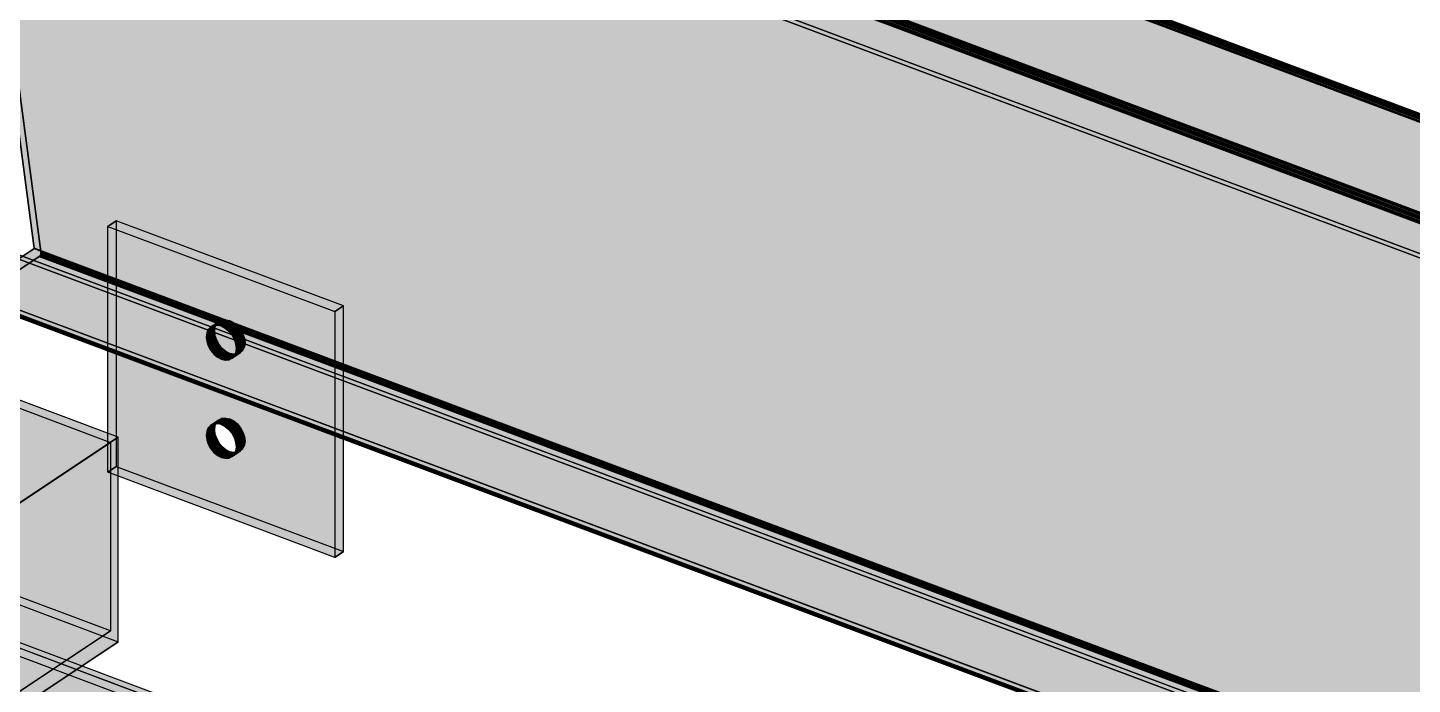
# Model space of a CAD drawing. Header units: millimetres. Extents: x 50 to 612415, y 2 to 4150.
# Drawn here: x 506488.6 to 506879.4, y 3214.9 to 3400.5 of the extents above; entities that cross this region are included whole.
import ezdxf

# ---------------------------------------------------------------- set-up
doc = ezdxf.new("R2010")
doc.units = ezdxf.units.MM
doc.layers.add('HATCH', color=8, linetype='Continuous', lineweight=9)
doc.layers.add('OUTLINE', color=7, linetype='Continuous', lineweight=25)

msp = doc.modelspace()

# ---------------------------------------------------------------- hatches: boundary and pattern name
at = {"layer": 'HATCH', "true_color": 0x617c87}
for points in [[(506463.463, 3532.508), (506437.09, 3514.926), (508531.174, 2729.645), (508557.547, 2747.227)], [(506438.529, 3512.651), (506464.901, 3530.233), (508556.108, 2746.03), (508529.735, 2728.448)], [(506465.121, 3530.022), (506490.45, 3338.131), (508395.612, 2623.695), (508556.01, 2745.938)], [(506492.302, 3337.242), (506466.973, 3529.133), (508555.973, 2745.758), (508395.575, 2623.515)], [(506438.501, 3512.555), (506438.499, 3512.581), (508529.661, 2728.395), (508529.64, 2728.379)], [(506438.516, 3512.639), (506438.529, 3512.651), (508529.735, 2728.448), (508529.72, 2728.438)], [(506445.4, 3498.899), (506446.603, 3499.701), (508521.501, 2721.614), (508520.298, 2720.812)], [(506155.161, 3349.271), (508203.162, 2581.27), (508180.708, 2566.301), (506132.707, 3334.302)], [(506156.764, 3350.34), (508204.765, 2582.34), (508203.162, 2581.27), (506155.161, 3349.271)], [(508203.162, 2578.955), (506155.161, 3346.956), (506132.707, 3331.987), (508180.708, 2563.986)], [(506459.211, 3346.347), (506458.008, 3345.545), (508389.006, 2621.421), (508390.209, 2622.223)], [(506490.422, 3338.039), (506472.242, 3325.918), (508377.338, 2611.507), (508395.518, 2623.628)], [(506490.434, 3338.05), (506490.422, 3338.039), (508395.518, 2623.628), (508395.533, 2623.638)], [(506473.681, 3323.643), (506491.861, 3335.763), (508394.079, 2622.431), (508375.899, 2610.311)], [(506491.861, 3335.763), (506492.057, 3335.944), (508394.32, 2622.595), (508394.079, 2622.431)]]:
    msp.add_hatch(color=145, dxfattribs=at).paths.add_polyline_path(points)
at = {"layer": 'HATCH', "true_color": 0x607b86}
for points in [[(506463.733, 3532.626), (506463.463, 3532.508), (508557.547, 2747.227), (508557.762, 2747.365)], [(506464.901, 3530.233), (506464.918, 3530.24), (508556.122, 2746.039), (508556.108, 2746.03)], [(506465.115, 3530.051), (506465.121, 3530.022), (508556.01, 2745.938), (508556.034, 2745.956)], [(506490.45, 3338.131), (506465.121, 3530.022), (506465.154, 3532.185)], [(506465.154, 3532.185), (506465.528, 3531.866), (506492.327, 3336.849)], [(506490.45, 3338.131), (506465.154, 3532.185), (506492.327, 3336.849)], [(506465.528, 3531.866), (506465.884, 3531.482), (506492.327, 3336.849)], [(506465.884, 3531.482), (506466.208, 3531.048), (506492.327, 3336.849)], [(506466.208, 3531.048), (506466.487, 3530.579), (506492.327, 3336.849)], [(506466.487, 3530.579), (506466.713, 3530.092), (506492.327, 3336.849)], [(506466.713, 3530.092), (506466.877, 3529.604), (506492.327, 3336.849)], [(506466.877, 3529.604), (506466.973, 3529.133), (506492.327, 3336.849)], [(506466.973, 3529.133), (506466.877, 3529.604), (508556.353, 2746.051), (508555.973, 2745.758)], [(506466.973, 3529.133), (506492.302, 3337.242), (506492.327, 3336.849)], [(506438.507, 3512.528), (506438.501, 3512.555), (508529.64, 2728.379), (508529.618, 2728.362)], [(506472.242, 3325.918), (506490.422, 3338.039), (506492.327, 3336.849)], [(506490.422, 3338.039), (506490.434, 3338.05), (506492.327, 3336.849)], [(506490.434, 3338.05), (506490.444, 3338.065), (506492.327, 3336.849)], [(506490.444, 3338.065), (506490.449, 3338.084), (506492.327, 3336.849)], [(506490.449, 3338.084), (506490.451, 3338.107), (506492.327, 3336.849)], [(506490.451, 3338.107), (506490.45, 3338.131), (506492.327, 3336.849)], [(506472.242, 3325.918), (506492.327, 3336.849), (506473.681, 3323.643)], [(506492.327, 3336.849), (506492.293, 3336.495), (506473.681, 3323.643)], [(506492.293, 3336.495), (506492.203, 3336.19), (506473.681, 3323.643)], [(506492.203, 3336.19), (506492.057, 3335.944), (506473.681, 3323.643)], [(506492.057, 3335.944), (506491.861, 3335.763), (506473.681, 3323.643)], [(506472.242, 3325.918), (506472.226, 3325.911), (508377.325, 2611.499), (508377.338, 2611.507)], [(506473.435, 3323.531), (506473.681, 3323.643), (508375.899, 2610.311), (508375.699, 2610.182)]]:
    msp.add_hatch(color=155, dxfattribs=at).paths.add_polyline_path(points)
at = {"layer": 'HATCH', "true_color": 0x5f7984}
for points in [[(506464.05, 3532.652), (506463.733, 3532.626), (508557.762, 2747.365), (508557.914, 2747.453)], [(506464.918, 3530.24), (506464.938, 3530.242), (508556.131, 2746.044), (508556.122, 2746.039)]]:
    msp.add_hatch(color=155, dxfattribs=at).paths.add_polyline_path(points)
at = {"layer": 'HATCH', "true_color": 0x5d7782}
for points in [[(506464.401, 3532.585), (506464.05, 3532.652), (508557.914, 2747.453), (508557.997, 2747.486)], [(506464.938, 3530.242), (506464.96, 3530.237), (508556.136, 2746.046), (508556.131, 2746.044)], [(506465.091, 3530.112), (506465.105, 3530.081), (508556.057, 2745.975), (508556.078, 2745.992)], [(506466.713, 3530.092), (506466.487, 3530.579), (508557.062, 2746.614), (508556.72, 2746.339)]]:
    msp.add_hatch(color=155, dxfattribs=at).paths.add_polyline_path(points)
at = {"layer": 'HATCH', "true_color": 0x5c7580}
for points in [[(506464.773, 3532.427), (506464.401, 3532.585), (508557.997, 2747.486), (508558.009, 2747.464)], [(506465.073, 3530.141), (506465.091, 3530.112), (508556.078, 2745.992), (508556.097, 2746.007)], [(506466.487, 3530.579), (506466.208, 3531.048), (508557.365, 2746.864), (508557.062, 2746.614)], [(506438.544, 3512.445), (506438.529, 3512.473), (508529.577, 2728.329), (508529.559, 2728.315)], [(506472.189, 3325.912), (506472.168, 3325.919), (508377.309, 2611.492), (508377.311, 2611.491)], [(506472.497, 3323.661), (506472.834, 3323.54), (508375.463, 2610.054), (508375.433, 2610.06)]]:
    msp.add_hatch(color=147, dxfattribs=at).paths.add_polyline_path(points)
at = {"layer": 'HATCH', "true_color": 0x59727d}
for points in [[(506465.154, 3532.185), (506464.773, 3532.427), (508558.009, 2747.464), (508557.948, 2747.387)], [(506464.983, 3530.227), (506465.007, 3530.212), (508556.133, 2746.04), (508556.137, 2746.045)]]:
    msp.add_hatch(color=147, dxfattribs=at).paths.add_polyline_path(points)
at = {"layer": 'HATCH', "true_color": 0x5b7580}
msp.add_hatch(color=147, dxfattribs=at).paths.add_polyline_path([(506464.96, 3530.237), (506464.983, 3530.227), (508556.137, 2746.045), (508556.136, 2746.046)])
at = {"layer": 'HATCH', "true_color": 0x576f7a}
for points in [[(506465.007, 3530.212), (506465.031, 3530.192), (508556.125, 2746.032), (508556.133, 2746.04)], [(506465.031, 3530.192), (506465.053, 3530.168), (508556.113, 2746.021), (508556.125, 2746.032)], [(506465.528, 3531.866), (506465.154, 3532.185), (508557.948, 2747.387), (508557.816, 2747.258)], [(506465.884, 3531.482), (506465.528, 3531.866), (508557.816, 2747.258), (508557.62, 2747.081)]]:
    msp.add_hatch(color=147, dxfattribs=at).paths.add_polyline_path(points)
at = {"layer": 'HATCH', "true_color": 0x5a727d}
for points in [[(506465.053, 3530.168), (506465.073, 3530.141), (508556.097, 2746.007), (508556.113, 2746.021)], [(506466.208, 3531.048), (506465.884, 3531.482), (508557.62, 2747.081), (508557.365, 2746.864)]]:
    msp.add_hatch(color=147, dxfattribs=at).paths.add_polyline_path(points)
at = {"layer": 'HATCH', "true_color": 0x5f7985}
for points in [[(506465.105, 3530.081), (506465.115, 3530.051), (508556.034, 2745.956), (508556.057, 2745.975)], [(506466.877, 3529.604), (506466.713, 3530.092), (508556.72, 2746.339), (508556.353, 2746.051)], [(506438.516, 3512.5), (506438.507, 3512.528), (508529.618, 2728.362), (508529.597, 2728.345)], [(506472.226, 3325.911), (506472.208, 3325.909), (508377.316, 2611.494), (508377.325, 2611.499)], [(506473.149, 3323.496), (506473.435, 3323.531), (508375.699, 2610.182), (508375.552, 2610.095)]]:
    msp.add_hatch(color=155, dxfattribs=at).paths.add_polyline_path(points)
at = {"layer": 'HATCH', "true_color": 0x617c88}
for points in [[(506436.635, 3514.042), (506436.632, 3513.611), (508529.817, 2728.666), (508530.203, 2728.954)], [(506437.09, 3514.926), (506436.869, 3514.713), (508530.895, 2729.453), (508531.174, 2729.645)], [(506490.45, 3338.131), (506490.451, 3338.107), (508395.591, 2623.679), (508395.612, 2623.695)], [(506492.327, 3336.849), (506492.302, 3337.242), (508395.575, 2623.515), (508395.235, 2623.258)]]:
    msp.add_hatch(color=145, dxfattribs=at).paths.add_polyline_path(points)
at = {"layer": 'HATCH', "true_color": 0x617b87}
msp.add_hatch(color=155, dxfattribs=at).paths.add_polyline_path([(506436.632, 3513.611), (506436.705, 3513.136), (508529.425, 2728.366), (508529.817, 2728.666)])
at = {"layer": 'HATCH', "true_color": 0x627d88}
for points in [[(506436.715, 3514.414), (506436.635, 3514.042), (508530.203, 2728.954), (508530.566, 2729.22)], [(506436.869, 3514.713), (506436.715, 3514.414), (508530.566, 2729.22), (508530.895, 2729.453)], [(506438.499, 3512.581), (506438.501, 3512.604), (508529.682, 2728.411), (508529.661, 2728.395)], [(506438.501, 3512.604), (506438.507, 3512.623), (508529.702, 2728.425), (508529.682, 2728.411)], [(506438.507, 3512.623), (506438.516, 3512.639), (508529.72, 2728.438), (508529.702, 2728.425)], [(506490.444, 3338.065), (506490.434, 3338.05), (508395.533, 2623.638), (508395.551, 2623.65)], [(506490.449, 3338.084), (506490.444, 3338.065), (508395.551, 2623.65), (508395.57, 2623.664)], [(506490.451, 3338.107), (506490.449, 3338.084), (508395.57, 2623.664), (508395.591, 2623.679)], [(506492.057, 3335.944), (506492.203, 3336.19), (508394.598, 2622.792), (508394.32, 2622.595)], [(506492.203, 3336.19), (506492.293, 3336.495), (508394.906, 2623.015), (508394.598, 2622.792)], [(506492.293, 3336.495), (506492.327, 3336.849), (508395.235, 2623.258), (508394.906, 2623.015)]]:
    msp.add_hatch(color=145, dxfattribs=at).paths.add_polyline_path(points)
at = {"layer": 'HATCH', "true_color": 0x607a85}
msp.add_hatch(color=155, dxfattribs=at).paths.add_polyline_path([(506436.705, 3513.136), (506436.852, 3512.638), (508529.041, 2728.066), (508529.425, 2728.366)])
at = {"layer": 'HATCH', "true_color": 0x5e7883}
for points in [[(506436.852, 3512.638), (506437.067, 3512.133), (508528.68, 2727.778), (508529.041, 2728.066)], [(506438.529, 3512.473), (506438.516, 3512.5), (508529.597, 2728.345), (508529.577, 2728.329)], [(506472.208, 3325.909), (506472.189, 3325.912), (508377.311, 2611.491), (508377.316, 2611.494)], [(506472.834, 3323.54), (506473.149, 3323.496), (508375.552, 2610.095), (508375.463, 2610.054)]]:
    msp.add_hatch(color=155, dxfattribs=at).paths.add_polyline_path(points)
at = {"layer": 'HATCH', "true_color": 0x5c7680}
msp.add_hatch(color=147, dxfattribs=at).paths.add_polyline_path([(506437.067, 3512.133), (506437.341, 3511.643), (508528.356, 2727.513), (508528.68, 2727.778)])
at = {"layer": 'HATCH', "true_color": 0x5b747f}
for points in [[(506437.341, 3511.643), (506445.4, 3498.899), (508520.298, 2720.812), (508528.356, 2727.513)], [(506446.603, 3499.701), (506438.544, 3512.445), (508529.559, 2728.315), (508521.501, 2721.614)], [(508203.162, 2581.27), (506155.161, 3349.271), (506155.161, 3336.539)], [(506155.161, 3346.956), (506155.161, 3349.271), (508203.162, 2581.27)], [(506156.764, 3337.608), (506156.764, 3350.34), (508204.765, 2582.34)], [(508203.162, 2578.955), (506155.161, 3346.956), (508203.162, 2581.27)], [(506458.008, 3345.545), (506470.863, 3325.215), (508376.151, 2610.732), (508389.006, 2621.421)], [(506472.066, 3326.017), (506459.211, 3346.347), (508390.209, 2622.223), (508377.353, 2611.534)], [(507180.765, 2933.931), (506156.764, 3337.608), (508204.765, 2582.34)]]:
    msp.add_hatch(color=147, dxfattribs=at).paths.add_polyline_path(points)
at = {"layer": 'HATCH', "true_color": 0x46848e}
for points in [[(506511.16, 3274.862), (506511.16, 3344.31), (506513.566, 3345.914), (506513.566, 3276.466)], [(506575.314, 3320.253), (506575.314, 3250.804), (506577.72, 3252.408), (506577.72, 3321.857)], [(506540.213, 3315.855), (506539.533, 3315.151), (506541.939, 3316.755), (506542.619, 3317.459)], [(506546.261, 3307.039), (506546.941, 3307.743), (506549.347, 3309.347), (506548.667, 3308.643)], [(506540.213, 3288.076), (506539.533, 3287.372), (506541.939, 3288.976), (506542.619, 3289.68)], [(506133.455, 2977.7), (506133.455, 3030.943), (506511.962, 3283.281), (506511.962, 3230.038)], [(506135.594, 3032.456), (506135.594, 2974.583), (506514.101, 3226.921), (506514.101, 3284.794)], [(506546.261, 3279.26), (506546.941, 3279.964), (506549.347, 3281.568), (506548.667, 3280.864)]]:
    msp.add_hatch(color=145, dxfattribs=at).paths.add_polyline_path(points)
at = {"layer": 'HATCH', "true_color": 0x468f99}
for points in [[(506511.16, 3344.31), (506575.314, 3320.253), (506577.72, 3321.857), (506513.566, 3345.914)], [(506546.261, 3313.587), (506545.376, 3314.655), (506547.781, 3316.259), (506548.667, 3315.191)], [(506540.213, 3309.307), (506541.099, 3308.239), (506543.505, 3309.843), (506542.619, 3310.911)], [(506092.825, 3048.495), (506135.594, 3032.456), (506514.101, 3284.794), (506471.332, 3300.833)], [(506133.455, 3030.943), (506094.963, 3045.378), (506473.47, 3297.716), (506511.962, 3283.281)], [(506546.261, 3285.807), (506545.376, 3286.875), (506547.781, 3288.479), (506548.667, 3287.411)], [(506540.213, 3281.528), (506541.099, 3280.46), (506543.505, 3282.064), (506542.619, 3283.132)], [(506575.314, 3250.804), (506511.16, 3274.862), (506513.566, 3276.466), (506577.72, 3252.408)], [(506094.963, 2992.134), (506133.455, 2977.7), (506511.962, 3230.038), (506473.47, 3244.472)], [(506135.594, 2974.583), (506092.825, 2990.621), (506471.332, 3242.959), (506514.101, 3226.921)]]:
    msp.add_hatch(color=135, dxfattribs=at).paths.add_polyline_path(points)
at = {"layer": 'HATCH', "true_color": 0x468690}
for points in [[(506513.566, 3345.914), (506513.566, 3276.466), (506541.939, 3316.755)], [(506513.566, 3345.914), (506541.939, 3316.755), (506542.619, 3317.459)], [(506513.566, 3345.914), (506542.619, 3317.459), (506543.505, 3317.863)], [(506513.566, 3345.914), (506543.505, 3317.863), (506544.536, 3317.938)], [(506513.566, 3345.914), (506544.536, 3317.938), (506545.643, 3317.681)], [(506513.566, 3345.914), (506545.643, 3317.681), (506546.75, 3317.108)], [(506513.566, 3345.914), (506546.75, 3317.108), (506547.781, 3316.259)], [(506577.72, 3321.857), (506513.566, 3345.914), (506547.781, 3316.259)], [(506539.533, 3315.151), (506511.16, 3274.862), (506511.16, 3344.31)], [(506540.213, 3315.855), (506539.533, 3315.151), (506511.16, 3344.31)], [(506541.099, 3316.259), (506540.213, 3315.855), (506511.16, 3344.31)], [(506542.13, 3316.334), (506541.099, 3316.259), (506511.16, 3344.31)], [(506543.237, 3316.077), (506542.13, 3316.334), (506511.16, 3344.31)], [(506544.344, 3315.504), (506543.237, 3316.077), (506511.16, 3344.31)], [(506545.376, 3314.655), (506544.344, 3315.504), (506511.16, 3344.31)], [(506545.376, 3314.655), (506511.16, 3344.31), (506575.314, 3320.253)], [(506577.72, 3252.408), (506577.72, 3321.857), (506547.781, 3308.239)], [(506577.72, 3321.857), (506548.667, 3308.643), (506547.781, 3308.239)], [(506577.72, 3321.857), (506547.781, 3316.259), (506548.667, 3315.191)], [(506577.72, 3321.857), (506549.347, 3309.347), (506548.667, 3308.643)], [(506577.72, 3321.857), (506548.667, 3315.191), (506549.347, 3313.977)], [(506577.72, 3321.857), (506549.774, 3310.303), (506549.347, 3309.347)], [(506577.72, 3321.857), (506549.347, 3313.977), (506549.774, 3312.7)], [(506577.72, 3321.857), (506549.92, 3311.447), (506549.774, 3310.303)], [(506577.72, 3321.857), (506549.774, 3312.7), (506549.92, 3311.447)], [(506545.376, 3306.636), (506575.314, 3320.253), (506575.314, 3250.804)], [(506545.376, 3306.636), (506546.261, 3307.039), (506575.314, 3320.253)], [(506546.261, 3313.587), (506545.376, 3314.655), (506575.314, 3320.253)], [(506546.261, 3307.039), (506546.941, 3307.743), (506575.314, 3320.253)], [(506546.941, 3312.373), (506546.261, 3313.587), (506575.314, 3320.253)], [(506546.941, 3307.743), (506547.368, 3308.7), (506575.314, 3320.253)], [(506547.368, 3311.096), (506546.941, 3312.373), (506575.314, 3320.253)], [(506547.368, 3308.7), (506547.514, 3309.843), (506575.314, 3320.253)], [(506547.514, 3309.843), (506547.368, 3311.096), (506575.314, 3320.253)], [(506539.533, 3315.151), (506539.106, 3314.195), (506511.16, 3274.862)], [(506539.106, 3314.195), (506538.96, 3313.051), (506511.16, 3274.862)], [(506513.566, 3276.466), (506541.512, 3315.798), (506541.939, 3316.755)], [(506513.566, 3276.466), (506541.366, 3314.655), (506541.512, 3315.798)], [(506541.512, 3313.402), (506541.366, 3314.655), (506513.566, 3276.466)], [(506538.96, 3313.051), (506539.106, 3311.798), (506541.512, 3313.402), (506541.366, 3314.655)], [(506511.16, 3274.862), (506538.96, 3313.051), (506539.106, 3311.798)], [(506538.96, 3285.272), (506511.16, 3274.862), (506539.106, 3311.798)], [(506541.512, 3313.402), (506513.566, 3276.466), (506541.366, 3286.875)], [(506539.106, 3286.415), (506538.96, 3285.272), (506539.106, 3311.798)], [(506539.533, 3287.372), (506539.106, 3286.415), (506539.106, 3311.798)], [(506540.213, 3288.076), (506539.533, 3287.372), (506539.106, 3311.798)], [(506541.099, 3288.479), (506540.213, 3288.076), (506539.106, 3311.798)], [(506542.13, 3288.555), (506541.099, 3288.479), (506539.106, 3311.798)], [(506543.237, 3288.298), (506542.13, 3288.555), (506539.106, 3311.798)], [(506544.344, 3287.725), (506543.237, 3288.298), (506539.106, 3311.798)], [(506545.376, 3286.875), (506544.344, 3287.725), (506539.106, 3311.798)], [(506547.368, 3283.317), (506546.941, 3284.594), (506539.106, 3311.798)], [(506546.261, 3285.807), (506545.376, 3286.875), (506539.106, 3311.798)], [(506546.941, 3284.594), (506546.261, 3285.807), (506539.106, 3311.798)], [(506547.368, 3283.317), (506539.106, 3311.798), (506539.533, 3310.521)], [(506547.368, 3283.317), (506539.533, 3310.521), (506540.213, 3309.307)], [(506541.512, 3313.402), (506541.366, 3286.875), (506541.512, 3288.019)], [(506541.512, 3313.402), (506541.512, 3288.019), (506541.939, 3288.976)], [(506541.512, 3313.402), (506541.939, 3288.976), (506542.619, 3289.68)], [(506541.512, 3313.402), (506542.619, 3289.68), (506543.505, 3290.083)], [(506541.512, 3313.402), (506543.505, 3290.083), (506544.536, 3290.159)], [(506541.512, 3313.402), (506544.536, 3290.159), (506545.643, 3289.901)], [(506541.512, 3313.402), (506545.643, 3289.901), (506546.75, 3289.329)], [(506541.512, 3313.402), (506546.75, 3289.329), (506547.781, 3288.479)], [(506541.512, 3313.402), (506549.347, 3286.198), (506549.774, 3284.921)], [(506541.512, 3313.402), (506547.781, 3288.479), (506548.667, 3287.411)], [(506541.512, 3313.402), (506548.667, 3287.411), (506549.347, 3286.198)], [(506541.939, 3312.125), (506541.512, 3313.402), (506549.774, 3284.921)], [(506542.619, 3310.911), (506541.939, 3312.125), (506549.774, 3284.921)], [(506577.72, 3252.408), (506542.619, 3310.911), (506549.774, 3284.921)], [(506577.72, 3252.408), (506543.505, 3309.843), (506542.619, 3310.911)], [(506547.514, 3309.843), (506547.368, 3311.096), (506549.774, 3312.7), (506549.92, 3311.447)], [(506547.368, 3283.317), (506540.213, 3309.307), (506575.314, 3250.804)], [(506540.213, 3309.307), (506541.099, 3308.239), (506575.314, 3250.804)], [(506541.099, 3308.239), (506542.13, 3307.39), (506575.314, 3250.804)], [(506542.13, 3307.39), (506543.237, 3306.817), (506575.314, 3250.804)], [(506543.237, 3306.817), (506544.344, 3306.56), (506575.314, 3250.804)], [(506577.72, 3252.408), (506544.536, 3308.994), (506543.505, 3309.843)], [(506544.344, 3306.56), (506545.376, 3306.636), (506575.314, 3250.804)], [(506577.72, 3252.408), (506545.643, 3308.421), (506544.536, 3308.994)], [(506577.72, 3252.408), (506546.75, 3308.164), (506545.643, 3308.421)], [(506577.72, 3252.408), (506547.781, 3308.239), (506546.75, 3308.164)], [(506471.332, 3300.833), (506473.47, 3297.716), (506511.962, 3283.281)], [(506511.962, 3283.281), (506514.101, 3284.794), (506471.332, 3300.833)], [(506541.512, 3285.622), (506541.366, 3286.875), (506513.566, 3276.466)], [(506538.96, 3285.272), (506539.106, 3284.019), (506541.512, 3285.622), (506541.366, 3286.875)], [(506511.16, 3274.862), (506538.96, 3285.272), (506539.106, 3284.019)], [(506511.16, 3274.862), (506539.106, 3284.019), (506539.533, 3282.742)], [(506511.16, 3274.862), (506539.533, 3282.742), (506540.213, 3281.528)], [(506511.962, 3230.038), (506514.101, 3226.921), (506514.101, 3284.794)], [(506511.962, 3283.281), (506511.962, 3230.038), (506514.101, 3284.794)], [(506541.939, 3284.346), (506541.512, 3285.622), (506513.566, 3276.466)], [(506542.619, 3283.132), (506541.939, 3284.346), (506513.566, 3276.466)], [(506543.505, 3282.064), (506542.619, 3283.132), (506513.566, 3276.466)], [(506547.514, 3282.064), (506547.368, 3283.317), (506549.774, 3284.921), (506549.92, 3283.668)], [(506547.514, 3282.064), (506547.368, 3283.317), (506575.314, 3250.804)], [(506577.72, 3252.408), (506549.774, 3284.921), (506549.92, 3283.668)], [(506577.72, 3252.408), (506549.92, 3283.668), (506549.774, 3282.524)], [(506511.16, 3274.862), (506540.213, 3281.528), (506541.099, 3280.46)], [(506575.314, 3250.804), (506511.16, 3274.862), (506541.099, 3280.46)], [(506543.505, 3282.064), (506513.566, 3276.466), (506577.72, 3252.408)], [(506541.099, 3280.46), (506542.13, 3279.611), (506575.314, 3250.804)], [(506542.13, 3279.611), (506543.237, 3279.038), (506575.314, 3250.804)], [(506543.237, 3279.038), (506544.344, 3278.781), (506575.314, 3250.804)], [(506577.72, 3252.408), (506544.536, 3281.215), (506543.505, 3282.064)], [(506544.344, 3278.781), (506545.376, 3278.856), (506575.314, 3250.804)], [(506577.72, 3252.408), (506545.643, 3280.642), (506544.536, 3281.215)], [(506545.376, 3278.856), (506546.261, 3279.26), (506575.314, 3250.804)], [(506577.72, 3252.408), (506546.75, 3280.384), (506545.643, 3280.642)], [(506546.261, 3279.26), (506546.941, 3279.964), (506575.314, 3250.804)], [(506577.72, 3252.408), (506547.781, 3280.46), (506546.75, 3280.384)], [(506546.941, 3279.964), (506547.368, 3280.92), (506575.314, 3250.804)], [(506547.368, 3280.92), (506547.514, 3282.064), (506575.314, 3250.804)], [(506577.72, 3252.408), (506548.667, 3280.864), (506547.781, 3280.46)], [(506577.72, 3252.408), (506549.347, 3281.568), (506548.667, 3280.864)], [(506577.72, 3252.408), (506549.774, 3282.524), (506549.347, 3281.568)], [(506511.962, 3230.038), (506473.47, 3244.472), (506471.332, 3242.959)], [(506511.962, 3230.038), (506471.332, 3242.959), (506514.101, 3226.921)]]:
    msp.add_hatch(color=145, dxfattribs=at).paths.add_polyline_path(points)
at = {"layer": 'HATCH', "true_color": 0x566e78}
for points in [[(506492.302, 3337.242), (506492.302, 3337.242), (506492.327, 3336.849)], [(506492.302, 3337.242), (506492.302, 3337.242), (508395.575, 2623.515), (508395.575, 2623.515)], [(506472.124, 3325.948), (506472.103, 3325.968), (508377.326, 2611.51), (508377.316, 2611.501)], [(506471.465, 3324.436), (506471.802, 3324.116), (508375.555, 2610.208), (508375.703, 2610.347)]]:
    msp.add_hatch(color=147, dxfattribs=at).paths.add_polyline_path(points)
at = {"layer": 'HATCH', "true_color": 0x5a737e}
for points in [[(506472.083, 3325.991), (506472.066, 3326.017), (508377.353, 2611.534), (508377.338, 2611.521)], [(506472.168, 3325.919), (506472.146, 3325.932), (508377.311, 2611.495), (508377.309, 2611.492)], [(506470.863, 3325.215), (506471.149, 3324.806), (508375.904, 2610.523), (508376.151, 2610.732)], [(506472.15, 3323.854), (506472.497, 3323.661), (508375.433, 2610.06), (508375.464, 2610.111)]]:
    msp.add_hatch(color=147, dxfattribs=at).paths.add_polyline_path(points)
at = {"layer": 'HATCH', "true_color": 0x58717b}
for points in [[(506472.103, 3325.968), (506472.083, 3325.991), (508377.338, 2611.521), (508377.326, 2611.51)], [(506472.146, 3325.932), (506472.124, 3325.948), (508377.316, 2611.501), (508377.311, 2611.495)], [(506471.149, 3324.806), (506471.465, 3324.436), (508375.703, 2610.347), (508375.904, 2610.523)], [(506471.802, 3324.116), (506472.15, 3323.854), (508375.464, 2610.111), (508375.555, 2610.208)]]:
    msp.add_hatch(color=147, dxfattribs=at).paths.add_polyline_path(points)
at = {"layer": 'HATCH', "true_color": 0x468892}
for points in [[(506541.099, 3316.259), (506540.213, 3315.855), (506542.619, 3317.459), (506543.505, 3317.863)], [(506545.376, 3306.636), (506546.261, 3307.039), (506548.667, 3308.643), (506547.781, 3308.239)], [(506541.099, 3288.479), (506540.213, 3288.076), (506542.619, 3289.68), (506543.505, 3290.083)], [(506545.376, 3278.856), (506546.261, 3279.26), (506548.667, 3280.864), (506547.781, 3280.46)]]:
    msp.add_hatch(color=145, dxfattribs=at).paths.add_polyline_path(points)
at = {"layer": 'HATCH', "true_color": 0x468b96}
for points in [[(506542.13, 3316.334), (506541.099, 3316.259), (506543.505, 3317.863), (506544.536, 3317.938)], [(506544.344, 3306.56), (506545.376, 3306.636), (506547.781, 3308.239), (506546.75, 3308.164)], [(506542.13, 3288.555), (506541.099, 3288.479), (506543.505, 3290.083), (506544.536, 3290.159)], [(506544.344, 3278.781), (506545.376, 3278.856), (506547.781, 3280.46), (506546.75, 3280.384)]]:
    msp.add_hatch(color=145, dxfattribs=at).paths.add_polyline_path(points)
at = {"layer": 'HATCH', "true_color": 0x468e98}
for points in [[(506543.237, 3316.077), (506542.13, 3316.334), (506544.536, 3317.938), (506545.643, 3317.681)], [(506543.237, 3306.817), (506544.344, 3306.56), (506546.75, 3308.164), (506545.643, 3308.421)], [(506543.237, 3288.298), (506542.13, 3288.555), (506544.536, 3290.159), (506545.643, 3289.901)], [(506543.237, 3279.038), (506544.344, 3278.781), (506546.75, 3280.384), (506545.643, 3280.642)]]:
    msp.add_hatch(color=145, dxfattribs=at).paths.add_polyline_path(points)
at = {"layer": 'HATCH', "true_color": 0x46828c}
for points in [[(506539.106, 3314.195), (506538.96, 3313.051), (506541.366, 3314.655), (506541.512, 3315.798)], [(506547.368, 3308.7), (506547.514, 3309.843), (506549.92, 3311.447), (506549.774, 3310.303)], [(506539.106, 3286.415), (506538.96, 3285.272), (506541.366, 3286.875), (506541.512, 3288.019)], [(506547.368, 3280.92), (506547.514, 3282.064), (506549.92, 3283.668), (506549.774, 3282.524)]]:
    msp.add_hatch(color=145, dxfattribs=at).paths.add_polyline_path(points)
at = {"layer": 'HATCH', "true_color": 0x468089}
for points in [[(506539.533, 3315.151), (506539.106, 3314.195), (506541.512, 3315.798), (506541.939, 3316.755)], [(506546.941, 3307.743), (506547.368, 3308.7), (506549.774, 3310.303), (506549.347, 3309.347)], [(506539.533, 3287.372), (506539.106, 3286.415), (506541.512, 3288.019), (506541.939, 3288.976)], [(506546.941, 3279.964), (506547.368, 3280.92), (506549.774, 3282.524), (506549.347, 3281.568)]]:
    msp.add_hatch(color=137, dxfattribs=at).paths.add_polyline_path(points)
at = {"layer": 'HATCH', "true_color": 0x468f9a}
for points in [[(506544.344, 3315.504), (506543.237, 3316.077), (506545.643, 3317.681), (506546.75, 3317.108)], [(506545.376, 3314.655), (506544.344, 3315.504), (506546.75, 3317.108), (506547.781, 3316.259)], [(506541.099, 3308.239), (506542.13, 3307.39), (506544.536, 3308.994), (506543.505, 3309.843)], [(506542.13, 3307.39), (506543.237, 3306.817), (506545.643, 3308.421), (506544.536, 3308.994)], [(506544.344, 3287.725), (506543.237, 3288.298), (506545.643, 3289.901), (506546.75, 3289.329)], [(506545.376, 3286.875), (506544.344, 3287.725), (506546.75, 3289.329), (506547.781, 3288.479)], [(506541.099, 3280.46), (506542.13, 3279.611), (506544.536, 3281.215), (506543.505, 3282.064)], [(506542.13, 3279.611), (506543.237, 3279.038), (506545.643, 3280.642), (506544.536, 3281.215)]]:
    msp.add_hatch(color=135, dxfattribs=at).paths.add_polyline_path(points)
at = {"layer": 'HATCH', "true_color": 0x468d97}
for points in [[(506546.941, 3312.373), (506546.261, 3313.587), (506548.667, 3315.191), (506549.347, 3313.977)], [(506539.533, 3310.521), (506540.213, 3309.307), (506542.619, 3310.911), (506541.939, 3312.125)], [(506546.941, 3284.594), (506546.261, 3285.807), (506548.667, 3287.411), (506549.347, 3286.198)], [(506539.533, 3282.742), (506540.213, 3281.528), (506542.619, 3283.132), (506541.939, 3284.346)]]:
    msp.add_hatch(color=145, dxfattribs=at).paths.add_polyline_path(points)
at = {"layer": 'HATCH', "true_color": 0x468a94}
for points in [[(506547.368, 3311.096), (506546.941, 3312.373), (506549.347, 3313.977), (506549.774, 3312.7)], [(506539.106, 3311.798), (506539.533, 3310.521), (506541.939, 3312.125), (506541.512, 3313.402)], [(506539.106, 3284.019), (506539.533, 3282.742), (506541.939, 3284.346), (506541.512, 3285.622)], [(506547.368, 3283.317), (506546.941, 3284.594), (506549.347, 3286.198), (506549.774, 3284.921)]]:
    msp.add_hatch(color=145, dxfattribs=at).paths.add_polyline_path(points)

# ---------------------------------------------------------------- linework, layer by layer
at = {"layer": 'OUTLINE', "color": 139, "true_color": 0x42544a}
for p, q in [((506463.463, 3532.508), (508557.547, 2747.227)), ((508557.547, 2747.227), (506463.463, 3532.508)), ((506463.733, 3532.626), (508557.762, 2747.365)), ((508557.762, 2747.365), (506463.733, 3532.626)), ((506464.05, 3532.652), (508557.914, 2747.453)), ((508557.914, 2747.453), (506464.05, 3532.652)), ((506464.401, 3532.585), (508557.997, 2747.486)), ((508557.997, 2747.486), (506464.401, 3532.585)), ((506464.773, 3532.427), (508558.009, 2747.464)), ((508558.009, 2747.464), (506464.773, 3532.427)), ((508556.108, 2746.03), (506464.901, 3530.233)), ((506464.901, 3530.233), (508556.108, 2746.03)), ((508556.122, 2746.039), (506464.918, 3530.24)), ((506464.918, 3530.24), (508556.122, 2746.039)), ((508556.131, 2746.044), (506464.938, 3530.242)), ((506464.938, 3530.242), (508556.131, 2746.044)), ((508556.136, 2746.046), (506464.96, 3530.237)), ((506464.96, 3530.237), (508556.136, 2746.046)), ((508556.137, 2746.045), (506464.983, 3530.227)), ((506464.983, 3530.227), (508556.137, 2746.045)), ((508556.133, 2746.04), (506465.007, 3530.212)), ((506465.007, 3530.212), (508556.133, 2746.04)), ((508556.125, 2746.032), (506465.031, 3530.192)), ((506465.031, 3530.192), (508556.125, 2746.032)), ((508556.113, 2746.021), (506465.053, 3530.168)), ((506465.053, 3530.168), (508556.113, 2746.021)), ((508556.097, 2746.007), (506465.073, 3530.141)), ((506465.073, 3530.141), (508556.097, 2746.007)), ((508556.078, 2745.992), (506465.091, 3530.112)), ((506465.091, 3530.112), (508556.078, 2745.992)), ((508556.057, 2745.975), (506465.105, 3530.081)), ((506465.105, 3530.081), (508556.057, 2745.975)), ((508556.034, 2745.956), (506465.115, 3530.051)), ((506465.115, 3530.051), (508556.034, 2745.956)), ((506490.45, 3338.131), (506465.121, 3530.022)), ((506465.121, 3530.022), (508556.01, 2745.938)), ((506465.121, 3530.022), (506490.45, 3338.131)), ((508556.01, 2745.938), (506465.121, 3530.022)), ((506465.154, 3532.185), (508557.948, 2747.387)), ((508557.948, 2747.387), (506465.154, 3532.185)), ((506465.528, 3531.866), (508557.816, 2747.258)), ((508557.816, 2747.258), (506465.528, 3531.866)), ((506465.884, 3531.482), (508557.62, 2747.081)), ((508557.62, 2747.081), (506465.884, 3531.482)), ((506466.208, 3531.048), (508557.365, 2746.864)), ((508557.365, 2746.864), (506466.208, 3531.048)), ((506466.487, 3530.579), (508557.062, 2746.614)), ((508557.062, 2746.614), (506466.487, 3530.579)), ((506466.713, 3530.092), (508556.72, 2746.339)), ((508556.72, 2746.339), (506466.713, 3530.092)), ((506466.877, 3529.604), (508556.353, 2746.051)), ((508556.353, 2746.051), (506466.877, 3529.604)), ((506466.973, 3529.133), (506492.302, 3337.242)), ((508555.973, 2745.758), (506466.973, 3529.133)), ((506492.302, 3337.242), (506466.973, 3529.133)), ((506466.973, 3529.133), (508555.973, 2745.758)), ((506436.632, 3513.611), (508529.817, 2728.666)), ((508529.817, 2728.666), (506436.632, 3513.611)), ((506436.635, 3514.042), (508530.203, 2728.954)), ((508530.203, 2728.954), (506436.635, 3514.042)), ((506436.715, 3514.414), (508530.566, 2729.22)), ((508530.566, 2729.22), (506436.715, 3514.414)), ((506436.869, 3514.713), (508530.895, 2729.453)), ((508530.895, 2729.453), (506436.869, 3514.713)), ((506437.09, 3514.926), (508531.174, 2729.645)), ((508531.174, 2729.645), (506437.09, 3514.926)), ((508529.425, 2728.366), (506436.705, 3513.136)), ((506436.705, 3513.136), (508529.425, 2728.366)), ((508529.041, 2728.066), (506436.852, 3512.638)), ((506436.852, 3512.638), (508529.041, 2728.066)), ((508528.68, 2727.778), (506437.067, 3512.133)), ((506437.067, 3512.133), (508528.68, 2727.778)), ((508528.356, 2727.513), (506437.341, 3511.643)), ((506437.341, 3511.643), (508528.356, 2727.513)), ((508529.661, 2728.395), (506438.499, 3512.581)), ((506438.499, 3512.581), (508529.661, 2728.395)), ((508529.682, 2728.411), (506438.501, 3512.604)), ((506438.501, 3512.604), (508529.682, 2728.411)), ((508529.64, 2728.379), (506438.501, 3512.555)), ((506438.501, 3512.555), (508529.64, 2728.379)), ((508529.702, 2728.425), (506438.507, 3512.623)), ((506438.507, 3512.623), (508529.702, 2728.425)), ((506438.507, 3512.528), (508529.618, 2728.362)), ((508529.618, 2728.362), (506438.507, 3512.528)), ((508529.72, 2728.438), (506438.516, 3512.639)), ((506438.516, 3512.639), (508529.72, 2728.438)), ((506438.516, 3512.5), (508529.597, 2728.345)), ((508529.597, 2728.345), (506438.516, 3512.5)), ((508529.735, 2728.448), (506438.529, 3512.651)), ((506438.529, 3512.651), (508529.735, 2728.448)), ((506438.529, 3512.473), (508529.577, 2728.329)), ((508529.577, 2728.329), (506438.529, 3512.473)), ((506438.544, 3512.445), (508529.559, 2728.315)), ((508529.559, 2728.315), (506438.544, 3512.445)), ((508520.298, 2720.812), (506445.4, 3498.899)), ((506445.4, 3498.899), (508520.298, 2720.812)), ((506446.603, 3499.701), (508521.501, 2721.614)), ((508521.501, 2721.614), (506446.603, 3499.701)), ((508203.162, 2581.27), (506155.161, 3349.271)), ((506155.161, 3349.271), (508203.162, 2581.27)), ((508203.162, 2581.27), (506155.161, 3349.271)), ((506155.161, 3349.271), (508203.162, 2581.27)), ((506156.764, 3350.34), (508204.765, 2582.34)), ((506156.764, 3350.34), (508204.765, 2582.34)), ((508203.162, 2578.955), (506155.161, 3346.956)), ((508203.162, 2578.955), (506155.161, 3346.956)), ((508389.006, 2621.421), (506458.008, 3345.545)), ((506458.008, 3345.545), (508389.006, 2621.421)), ((506459.211, 3346.347), (508390.209, 2622.223)), ((508390.209, 2622.223), (506459.211, 3346.347)), ((506511.16, 3344.31), (506513.566, 3345.914)), ((506513.566, 3345.914), (506511.16, 3344.31)), ((506513.566, 3345.914), (506513.566, 3276.466)), ((506513.566, 3345.914), (506513.566, 3276.466)), ((506577.72, 3321.857), (506513.566, 3345.914)), ((506577.72, 3321.857), (506513.566, 3345.914)), ((506511.16, 3274.862), (506511.16, 3344.31)), ((506511.16, 3274.862), (506511.16, 3344.31)), ((506511.16, 3344.31), (506575.314, 3320.253)), ((506511.16, 3344.31), (506575.314, 3320.253)), ((506472.242, 3325.918), (506490.422, 3338.039)), ((506490.422, 3338.039), (506472.242, 3325.918)), ((506490.422, 3338.039), (506490.434, 3338.05)), ((506490.434, 3338.05), (506490.422, 3338.039)), ((506490.422, 3338.039), (508395.518, 2623.628)), ((508395.518, 2623.628), (506490.422, 3338.039)), ((506490.434, 3338.05), (506490.444, 3338.065)), ((506490.444, 3338.065), (506490.434, 3338.05)), ((506490.434, 3338.05), (508395.533, 2623.638)), ((508395.533, 2623.638), (506490.434, 3338.05)), ((506490.444, 3338.065), (506490.449, 3338.084)), ((506490.449, 3338.084), (506490.444, 3338.065)), ((506490.444, 3338.065), (508395.551, 2623.65)), ((508395.551, 2623.65), (506490.444, 3338.065)), ((506490.449, 3338.084), (506490.451, 3338.107)), ((506490.451, 3338.107), (506490.449, 3338.084)), ((506490.449, 3338.084), (508395.57, 2623.664)), ((508395.57, 2623.664), (506490.449, 3338.084)), ((506490.451, 3338.107), (506490.45, 3338.131)), ((506490.45, 3338.131), (508395.612, 2623.695)), ((506490.45, 3338.131), (506490.451, 3338.107)), ((508395.612, 2623.695), (506490.45, 3338.131)), ((506490.451, 3338.107), (508395.591, 2623.679)), ((508395.591, 2623.679), (506490.451, 3338.107)), ((506491.861, 3335.763), (506473.681, 3323.643)), ((506473.681, 3323.643), (506491.861, 3335.763)), ((506492.057, 3335.944), (506491.861, 3335.763)), ((506491.861, 3335.763), (506492.057, 3335.944)), ((508394.079, 2622.431), (506491.861, 3335.763)), ((506491.861, 3335.763), (508394.079, 2622.431)), ((506492.203, 3336.19), (506492.057, 3335.944)), ((506492.057, 3335.944), (506492.203, 3336.19)), ((508394.32, 2622.595), (506492.057, 3335.944)), ((506492.057, 3335.944), (508394.32, 2622.595)), ((506492.293, 3336.495), (506492.203, 3336.19)), ((506492.203, 3336.19), (506492.293, 3336.495)), ((508394.598, 2622.792), (506492.203, 3336.19)), ((506492.203, 3336.19), (508394.598, 2622.792)), ((506492.327, 3336.849), (506492.293, 3336.495)), ((506492.293, 3336.495), (506492.327, 3336.849)), ((508394.906, 2623.015), (506492.293, 3336.495)), ((506492.293, 3336.495), (508394.906, 2623.015)), ((506492.302, 3337.242), (506492.327, 3336.849)), ((506492.302, 3337.242), (506492.302, 3337.242)), ((506492.302, 3337.242), (506492.327, 3336.849)), ((506492.327, 3336.849), (506492.302, 3337.242)), ((508395.575, 2623.515), (506492.302, 3337.242)), ((506492.302, 3337.242), (506492.302, 3337.242)), ((506492.302, 3337.242), (508395.575, 2623.515)), ((508395.575, 2623.515), (506492.302, 3337.242)), ((506492.327, 3336.849), (506492.302, 3337.242)), ((506492.302, 3337.242), (508395.575, 2623.515)), ((508395.235, 2623.258), (506492.327, 3336.849)), ((506492.327, 3336.849), (508395.235, 2623.258)), ((506472.066, 3326.017), (508377.353, 2611.534)), ((508377.353, 2611.534), (506472.066, 3326.017)), ((506472.083, 3325.991), (508377.338, 2611.521)), ((508377.338, 2611.521), (506472.083, 3325.991)), ((506472.103, 3325.968), (508377.326, 2611.51)), ((508377.326, 2611.51), (506472.103, 3325.968)), ((506472.124, 3325.948), (508377.316, 2611.501)), ((508377.316, 2611.501), (506472.124, 3325.948)), ((506472.146, 3325.932), (508377.311, 2611.495)), ((508377.311, 2611.495), (506472.146, 3325.932)), ((506472.168, 3325.919), (508377.309, 2611.492)), ((508377.309, 2611.492), (506472.168, 3325.919)), ((506472.189, 3325.912), (508377.311, 2611.491)), ((508377.311, 2611.491), (506472.189, 3325.912)), ((506472.208, 3325.909), (508377.316, 2611.494)), ((508377.316, 2611.494), (506472.208, 3325.909)), ((506472.226, 3325.911), (508377.325, 2611.499)), ((508377.325, 2611.499), (506472.226, 3325.911)), ((506472.242, 3325.918), (508377.338, 2611.507)), ((508377.338, 2611.507), (506472.242, 3325.918)), ((508376.151, 2610.732), (506470.863, 3325.215)), ((506470.863, 3325.215), (508376.151, 2610.732)), ((508375.904, 2610.523), (506471.149, 3324.806)), ((506471.149, 3324.806), (508375.904, 2610.523)), ((508375.703, 2610.347), (506471.465, 3324.436)), ((506471.465, 3324.436), (508375.703, 2610.347)), ((508375.555, 2610.208), (506471.802, 3324.116)), ((506471.802, 3324.116), (508375.555, 2610.208)), ((508375.464, 2610.111), (506472.15, 3323.854)), ((506472.15, 3323.854), (508375.464, 2610.111)), ((508375.433, 2610.06), (506472.497, 3323.661)), ((506472.497, 3323.661), (508375.433, 2610.06)), ((508375.463, 2610.054), (506472.834, 3323.54)), ((506472.834, 3323.54), (508375.463, 2610.054)), ((508375.552, 2610.095), (506473.149, 3323.496)), ((506473.149, 3323.496), (508375.552, 2610.095)), ((508375.699, 2610.182), (506473.435, 3323.531)), ((506473.435, 3323.531), (508375.699, 2610.182)), ((508375.899, 2610.311), (506473.681, 3323.643)), ((506473.681, 3323.643), (508375.899, 2610.311)), ((506575.314, 3320.253), (506577.72, 3321.857)), ((506577.72, 3321.857), (506575.314, 3320.253)), ((506577.72, 3252.408), (506577.72, 3321.857)), ((506577.72, 3252.408), (506577.72, 3321.857)), ((506543.505, 3317.863), (506541.099, 3316.259)), ((506541.099, 3316.259), (506543.505, 3317.863)), ((506544.536, 3317.938), (506542.13, 3316.334)), ((506542.13, 3316.334), (506544.536, 3317.938)), ((506542.619, 3317.459), (506543.505, 3317.863)), ((506542.619, 3317.459), (506543.505, 3317.863)), ((506543.505, 3317.863), (506544.536, 3317.938)), ((506543.505, 3317.863), (506544.536, 3317.938)), ((506544.536, 3317.938), (506545.643, 3317.681)), ((506544.536, 3317.938), (506545.643, 3317.681)), ((506575.314, 3320.253), (506575.314, 3250.804)), ((506575.314, 3320.253), (506575.314, 3250.804)), ((506541.366, 3314.655), (506538.96, 3313.051)), ((506538.96, 3313.051), (506541.366, 3314.655)), ((506539.106, 3314.195), (506538.96, 3313.051)), ((506539.106, 3314.195), (506538.96, 3313.051)), ((506541.512, 3315.798), (506539.106, 3314.195)), ((506539.106, 3314.195), (506541.512, 3315.798)), ((506539.533, 3315.151), (506539.106, 3314.195)), ((506539.533, 3315.151), (506539.106, 3314.195)), ((506541.939, 3316.755), (506539.533, 3315.151)), ((506539.533, 3315.151), (506541.939, 3316.755)), ((506540.213, 3315.855), (506539.533, 3315.151)), ((506540.213, 3315.855), (506539.533, 3315.151)), ((506542.619, 3317.459), (506540.213, 3315.855)), ((506540.213, 3315.855), (506542.619, 3317.459)), ((506541.099, 3316.259), (506540.213, 3315.855)), ((506541.099, 3316.259), (506540.213, 3315.855)), ((506542.13, 3316.334), (506541.099, 3316.259)), ((506542.13, 3316.334), (506541.099, 3316.259)), ((506541.366, 3314.655), (506541.512, 3315.798)), ((506541.366, 3314.655), (506541.512, 3315.798)), ((506541.512, 3313.402), (506541.366, 3314.655)), ((506541.512, 3313.402), (506541.366, 3314.655)), ((506541.512, 3315.798), (506541.939, 3316.755)), ((506541.512, 3315.798), (506541.939, 3316.755)), ((506541.939, 3316.755), (506542.619, 3317.459)), ((506541.939, 3316.755), (506542.619, 3317.459)), ((506543.237, 3316.077), (506542.13, 3316.334)), ((506543.237, 3316.077), (506542.13, 3316.334)), ((506545.643, 3317.681), (506543.237, 3316.077)), ((506543.237, 3316.077), (506545.643, 3317.681)), ((506544.344, 3315.504), (506543.237, 3316.077)), ((506544.344, 3315.504), (506543.237, 3316.077)), ((506546.75, 3317.108), (506544.344, 3315.504)), ((506544.344, 3315.504), (506546.75, 3317.108)), ((506545.376, 3314.655), (506544.344, 3315.504)), ((506545.376, 3314.655), (506544.344, 3315.504)), ((506547.781, 3316.259), (506545.376, 3314.655)), ((506545.376, 3314.655), (506547.781, 3316.259)), ((506546.261, 3313.587), (506545.376, 3314.655)), ((506546.261, 3313.587), (506545.376, 3314.655)), ((506545.643, 3317.681), (506546.75, 3317.108)), ((506545.643, 3317.681), (506546.75, 3317.108)), ((506548.667, 3315.191), (506546.261, 3313.587)), ((506546.261, 3313.587), (506548.667, 3315.191)), ((506546.75, 3317.108), (506547.781, 3316.259)), ((506546.75, 3317.108), (506547.781, 3316.259)), ((506546.941, 3312.373), (506549.347, 3313.977)), ((506549.347, 3313.977), (506546.941, 3312.373)), ((506547.781, 3316.259), (506548.667, 3315.191)), ((506547.781, 3316.259), (506548.667, 3315.191)), ((506548.667, 3315.191), (506549.347, 3313.977)), ((506548.667, 3315.191), (506549.347, 3313.977)), ((506549.347, 3313.977), (506549.774, 3312.7)), ((506549.347, 3313.977), (506549.774, 3312.7)), ((506538.96, 3313.051), (506539.106, 3311.798)), ((506538.96, 3313.051), (506539.106, 3311.798)), ((506541.512, 3313.402), (506539.106, 3311.798)), ((506539.106, 3311.798), (506541.512, 3313.402)), ((506539.106, 3311.798), (506539.533, 3310.521)), ((506539.106, 3311.798), (506539.533, 3310.521)), ((506541.939, 3312.125), (506539.533, 3310.521)), ((506539.533, 3310.521), (506541.939, 3312.125)), ((506539.533, 3310.521), (506540.213, 3309.307)), ((506539.533, 3310.521), (506540.213, 3309.307)), ((506540.213, 3309.307), (506542.619, 3310.911)), ((506542.619, 3310.911), (506540.213, 3309.307)), ((506541.939, 3312.125), (506541.512, 3313.402)), ((506541.939, 3312.125), (506541.512, 3313.402)), ((506542.619, 3310.911), (506541.939, 3312.125)), ((506542.619, 3310.911), (506541.939, 3312.125)), ((506543.505, 3309.843), (506542.619, 3310.911)), ((506543.505, 3309.843), (506542.619, 3310.911)), ((506546.941, 3312.373), (506546.261, 3313.587)), ((506546.941, 3312.373), (506546.261, 3313.587)), ((506547.368, 3311.096), (506546.941, 3312.373)), ((506547.368, 3311.096), (506546.941, 3312.373)), ((506547.368, 3311.096), (506549.774, 3312.7)), ((506549.774, 3312.7), (506547.368, 3311.096)), ((506547.514, 3309.843), (506547.368, 3311.096)), ((506547.514, 3309.843), (506547.368, 3311.096)), ((506547.368, 3308.7), (506549.774, 3310.303)), ((506549.774, 3310.303), (506547.368, 3308.7)), ((506547.514, 3309.843), (506549.92, 3311.447)), ((506549.92, 3311.447), (506547.514, 3309.843)), ((506549.774, 3310.303), (506549.347, 3309.347)), ((506549.774, 3310.303), (506549.347, 3309.347)), ((506549.774, 3312.7), (506549.92, 3311.447)), ((506549.774, 3312.7), (506549.92, 3311.447)), ((506549.92, 3311.447), (506549.774, 3310.303)), ((506549.92, 3311.447), (506549.774, 3310.303)), ((506540.213, 3309.307), (506541.099, 3308.239)), ((506540.213, 3309.307), (506541.099, 3308.239)), ((506541.099, 3308.239), (506543.505, 3309.843)), ((506543.505, 3309.843), (506541.099, 3308.239)), ((506541.099, 3308.239), (506542.13, 3307.39)), ((506541.099, 3308.239), (506542.13, 3307.39)), ((506542.13, 3307.39), (506544.536, 3308.994)), ((506544.536, 3308.994), (506542.13, 3307.39)), ((506542.13, 3307.39), (506543.237, 3306.817)), ((506542.13, 3307.39), (506543.237, 3306.817)), ((506543.237, 3306.817), (506545.643, 3308.421)), ((506545.643, 3308.421), (506543.237, 3306.817)), ((506543.237, 3306.817), (506544.344, 3306.56)), ((506543.237, 3306.817), (506544.344, 3306.56)), ((506544.536, 3308.994), (506543.505, 3309.843)), ((506544.536, 3308.994), (506543.505, 3309.843)), ((506544.344, 3306.56), (506546.75, 3308.164)), ((506546.75, 3308.164), (506544.344, 3306.56)), ((506544.344, 3306.56), (506545.376, 3306.636)), ((506544.344, 3306.56), (506545.376, 3306.636)), ((506545.643, 3308.421), (506544.536, 3308.994)), ((506545.643, 3308.421), (506544.536, 3308.994)), ((506545.376, 3306.636), (506547.781, 3308.239)), ((506547.781, 3308.239), (506545.376, 3306.636)), ((506545.376, 3306.636), (506546.261, 3307.039)), ((506545.376, 3306.636), (506546.261, 3307.039)), ((506546.75, 3308.164), (506545.643, 3308.421)), ((506546.75, 3308.164), (506545.643, 3308.421)), ((506546.261, 3307.039), (506548.667, 3308.643)), ((506548.667, 3308.643), (506546.261, 3307.039)), ((506546.261, 3307.039), (506546.941, 3307.743)), ((506546.261, 3307.039), (506546.941, 3307.743)), ((506547.781, 3308.239), (506546.75, 3308.164)), ((506547.781, 3308.239), (506546.75, 3308.164)), ((506546.941, 3307.743), (506549.347, 3309.347)), ((506549.347, 3309.347), (506546.941, 3307.743)), ((506546.941, 3307.743), (506547.368, 3308.7)), ((506546.941, 3307.743), (506547.368, 3308.7)), ((506547.368, 3308.7), (506547.514, 3309.843)), ((506547.368, 3308.7), (506547.514, 3309.843)), ((506548.667, 3308.643), (506547.781, 3308.239)), ((506548.667, 3308.643), (506547.781, 3308.239)), ((506549.347, 3309.347), (506548.667, 3308.643)), ((506549.347, 3309.347), (506548.667, 3308.643)), ((506514.101, 3284.794), (506471.332, 3300.833)), ((506514.101, 3284.794), (506471.332, 3300.833)), ((506473.47, 3297.716), (506511.962, 3283.281)), ((506473.47, 3297.716), (506511.962, 3283.281)), ((506541.366, 3286.875), (506538.96, 3285.272)), ((506538.96, 3285.272), (506541.366, 3286.875)), ((506541.512, 3288.019), (506539.106, 3286.415)), ((506539.106, 3286.415), (506541.512, 3288.019)), ((506539.533, 3287.372), (506539.106, 3286.415)), ((506539.533, 3287.372), (506539.106, 3286.415)), ((506541.939, 3288.976), (506539.533, 3287.372)), ((506539.533, 3287.372), (506541.939, 3288.976)), ((506540.213, 3288.076), (506539.533, 3287.372)), ((506540.213, 3288.076), (506539.533, 3287.372)), ((506542.619, 3289.68), (506540.213, 3288.076)), ((506540.213, 3288.076), (506542.619, 3289.68)), ((506541.099, 3288.479), (506540.213, 3288.076)), ((506541.099, 3288.479), (506540.213, 3288.076)), ((506543.505, 3290.083), (506541.099, 3288.479)), ((506541.099, 3288.479), (506543.505, 3290.083)), ((506542.13, 3288.555), (506541.099, 3288.479)), ((506542.13, 3288.555), (506541.099, 3288.479)), ((506541.366, 3286.875), (506541.512, 3288.019)), ((506541.366, 3286.875), (506541.512, 3288.019)), ((506541.512, 3285.622), (506541.366, 3286.875)), ((506541.512, 3285.622), (506541.366, 3286.875)), ((506541.512, 3288.019), (506541.939, 3288.976)), ((506541.512, 3288.019), (506541.939, 3288.976)), ((506541.939, 3288.976), (506542.619, 3289.68)), ((506541.939, 3288.976), (506542.619, 3289.68)), ((506544.536, 3290.159), (506542.13, 3288.555)), ((506542.13, 3288.555), (506544.536, 3290.159)), ((506543.237, 3288.298), (506542.13, 3288.555)), ((506543.237, 3288.298), (506542.13, 3288.555)), ((506542.619, 3289.68), (506543.505, 3290.083)), ((506542.619, 3289.68), (506543.505, 3290.083)), ((506545.643, 3289.901), (506543.237, 3288.298)), ((506543.237, 3288.298), (506545.643, 3289.901)), ((506544.344, 3287.725), (506543.237, 3288.298)), ((506544.344, 3287.725), (506543.237, 3288.298)), ((506543.505, 3290.083), (506544.536, 3290.159)), ((506543.505, 3290.083), (506544.536, 3290.159)), ((506546.75, 3289.329), (506544.344, 3287.725)), ((506544.344, 3287.725), (506546.75, 3289.329)), ((506545.376, 3286.875), (506544.344, 3287.725)), ((506545.376, 3286.875), (506544.344, 3287.725)), ((506544.536, 3290.159), (506545.643, 3289.901)), ((506544.536, 3290.159), (506545.643, 3289.901)), ((506547.781, 3288.479), (506545.376, 3286.875)), ((506545.376, 3286.875), (506547.781, 3288.479)), ((506546.261, 3285.807), (506545.376, 3286.875)), ((506546.261, 3285.807), (506545.376, 3286.875)), ((506545.643, 3289.901), (506546.75, 3289.329)), ((506545.643, 3289.901), (506546.75, 3289.329)), ((506548.667, 3287.411), (506546.261, 3285.807)), ((506546.261, 3285.807), (506548.667, 3287.411)), ((506546.75, 3289.329), (506547.781, 3288.479)), ((506546.75, 3289.329), (506547.781, 3288.479)), ((506547.781, 3288.479), (506548.667, 3287.411)), ((506547.781, 3288.479), (506548.667, 3287.411)), ((506548.667, 3287.411), (506549.347, 3286.198)), ((506548.667, 3287.411), (506549.347, 3286.198)), ((506133.455, 3030.943), (506511.962, 3283.281)), ((506511.962, 3283.281), (506133.455, 3030.943)), ((506514.101, 3284.794), (506135.594, 3032.456)), ((506135.594, 3032.456), (506514.101, 3284.794)), ((506511.962, 3283.281), (506511.962, 3230.038)), ((506511.962, 3283.281), (506511.962, 3230.038)), ((506514.101, 3226.921), (506514.101, 3284.794)), ((506514.101, 3226.921), (506514.101, 3284.794)), ((506539.106, 3286.415), (506538.96, 3285.272)), ((506539.106, 3286.415), (506538.96, 3285.272)), ((506538.96, 3285.272), (506539.106, 3284.019)), ((506538.96, 3285.272), (506539.106, 3284.019)), ((506541.512, 3285.622), (506539.106, 3284.019)), ((506539.106, 3284.019), (506541.512, 3285.622)), ((506539.106, 3284.019), (506539.533, 3282.742)), ((506539.106, 3284.019), (506539.533, 3282.742)), ((506541.939, 3284.346), (506539.533, 3282.742)), ((506539.533, 3282.742), (506541.939, 3284.346)), ((506539.533, 3282.742), (506540.213, 3281.528)), ((506539.533, 3282.742), (506540.213, 3281.528)), ((506540.213, 3281.528), (506542.619, 3283.132)), ((506542.619, 3283.132), (506540.213, 3281.528)), ((506541.939, 3284.346), (506541.512, 3285.622)), ((506541.939, 3284.346), (506541.512, 3285.622)), ((506542.619, 3283.132), (506541.939, 3284.346)), ((506542.619, 3283.132), (506541.939, 3284.346)), ((506543.505, 3282.064), (506542.619, 3283.132)), ((506543.505, 3282.064), (506542.619, 3283.132)), ((506546.941, 3284.594), (506546.261, 3285.807)), ((506546.941, 3284.594), (506546.261, 3285.807)), ((506546.941, 3284.594), (506549.347, 3286.198)), ((506549.347, 3286.198), (506546.941, 3284.594)), ((506547.368, 3283.317), (506546.941, 3284.594)), ((506547.368, 3283.317), (506546.941, 3284.594)), ((506547.368, 3283.317), (506549.774, 3284.921)), ((506549.774, 3284.921), (506547.368, 3283.317)), ((506547.514, 3282.064), (506547.368, 3283.317)), ((506547.514, 3282.064), (506547.368, 3283.317)), ((506547.514, 3282.064), (506549.92, 3283.668)), ((506549.92, 3283.668), (506547.514, 3282.064)), ((506549.347, 3286.198), (506549.774, 3284.921)), ((506549.347, 3286.198), (506549.774, 3284.921)), ((506549.774, 3284.921), (506549.92, 3283.668)), ((506549.774, 3284.921), (506549.92, 3283.668)), ((506549.92, 3283.668), (506549.774, 3282.524)), ((506549.92, 3283.668), (506549.774, 3282.524)), ((506540.213, 3281.528), (506541.099, 3280.46)), ((506540.213, 3281.528), (506541.099, 3280.46)), ((506541.099, 3280.46), (506543.505, 3282.064)), ((506543.505, 3282.064), (506541.099, 3280.46)), ((506541.099, 3280.46), (506542.13, 3279.611)), ((506541.099, 3280.46), (506542.13, 3279.611)), ((506542.13, 3279.611), (506544.536, 3281.215)), ((506544.536, 3281.215), (506542.13, 3279.611)), ((506542.13, 3279.611), (506543.237, 3279.038)), ((506542.13, 3279.611), (506543.237, 3279.038)), ((506543.237, 3279.038), (506545.643, 3280.642)), ((506545.643, 3280.642), (506543.237, 3279.038)), ((506543.237, 3279.038), (506544.344, 3278.781)), ((506543.237, 3279.038), (506544.344, 3278.781)), ((506544.536, 3281.215), (506543.505, 3282.064)), ((506544.536, 3281.215), (506543.505, 3282.064)), ((506544.344, 3278.781), (506546.75, 3280.384)), ((506546.75, 3280.384), (506544.344, 3278.781)), ((506544.344, 3278.781), (506545.376, 3278.856)), ((506544.344, 3278.781), (506545.376, 3278.856)), ((506545.643, 3280.642), (506544.536, 3281.215)), ((506545.643, 3280.642), (506544.536, 3281.215)), ((506545.376, 3278.856), (506547.781, 3280.46)), ((506547.781, 3280.46), (506545.376, 3278.856)), ((506545.376, 3278.856), (506546.261, 3279.26)), ((506545.376, 3278.856), (506546.261, 3279.26)), ((506546.75, 3280.384), (506545.643, 3280.642)), ((506546.75, 3280.384), (506545.643, 3280.642)), ((506546.261, 3279.26), (506548.667, 3280.864)), ((506548.667, 3280.864), (506546.261, 3279.26)), ((506546.261, 3279.26), (506546.941, 3279.964)), ((506546.261, 3279.26), (506546.941, 3279.964)), ((506547.781, 3280.46), (506546.75, 3280.384)), ((506547.781, 3280.46), (506546.75, 3280.384)), ((506546.941, 3279.964), (506549.347, 3281.568)), ((506549.347, 3281.568), (506546.941, 3279.964)), ((506546.941, 3279.964), (506547.368, 3280.92)), ((506546.941, 3279.964), (506547.368, 3280.92)), ((506547.368, 3280.92), (506549.774, 3282.524)), ((506549.774, 3282.524), (506547.368, 3280.92)), ((506547.368, 3280.92), (506547.514, 3282.064)), ((506547.368, 3280.92), (506547.514, 3282.064)), ((506548.667, 3280.864), (506547.781, 3280.46)), ((506548.667, 3280.864), (506547.781, 3280.46)), ((506549.347, 3281.568), (506548.667, 3280.864)), ((506549.347, 3281.568), (506548.667, 3280.864)), ((506549.774, 3282.524), (506549.347, 3281.568)), ((506549.774, 3282.524), (506549.347, 3281.568)), ((506513.566, 3276.466), (506511.16, 3274.862)), ((506511.16, 3274.862), (506513.566, 3276.466)), ((506575.314, 3250.804), (506511.16, 3274.862)), ((506575.314, 3250.804), (506511.16, 3274.862)), ((506513.566, 3276.466), (506577.72, 3252.408)), ((506513.566, 3276.466), (506577.72, 3252.408)), ((506577.72, 3252.408), (506575.314, 3250.804)), ((506575.314, 3250.804), (506577.72, 3252.408)), ((506511.962, 3230.038), (506473.47, 3244.472)), ((506511.962, 3230.038), (506473.47, 3244.472)), ((506471.332, 3242.959), (506514.101, 3226.921)), ((506471.332, 3242.959), (506514.101, 3226.921)), ((506133.455, 2977.7), (506511.962, 3230.038)), ((506511.962, 3230.038), (506133.455, 2977.7)), ((506514.101, 3226.921), (506135.594, 2974.583)), ((506135.594, 2974.583), (506514.101, 3226.921))]:
    msp.add_line(p, q, dxfattribs=at)

doc.saveas('drawing.dxf')
